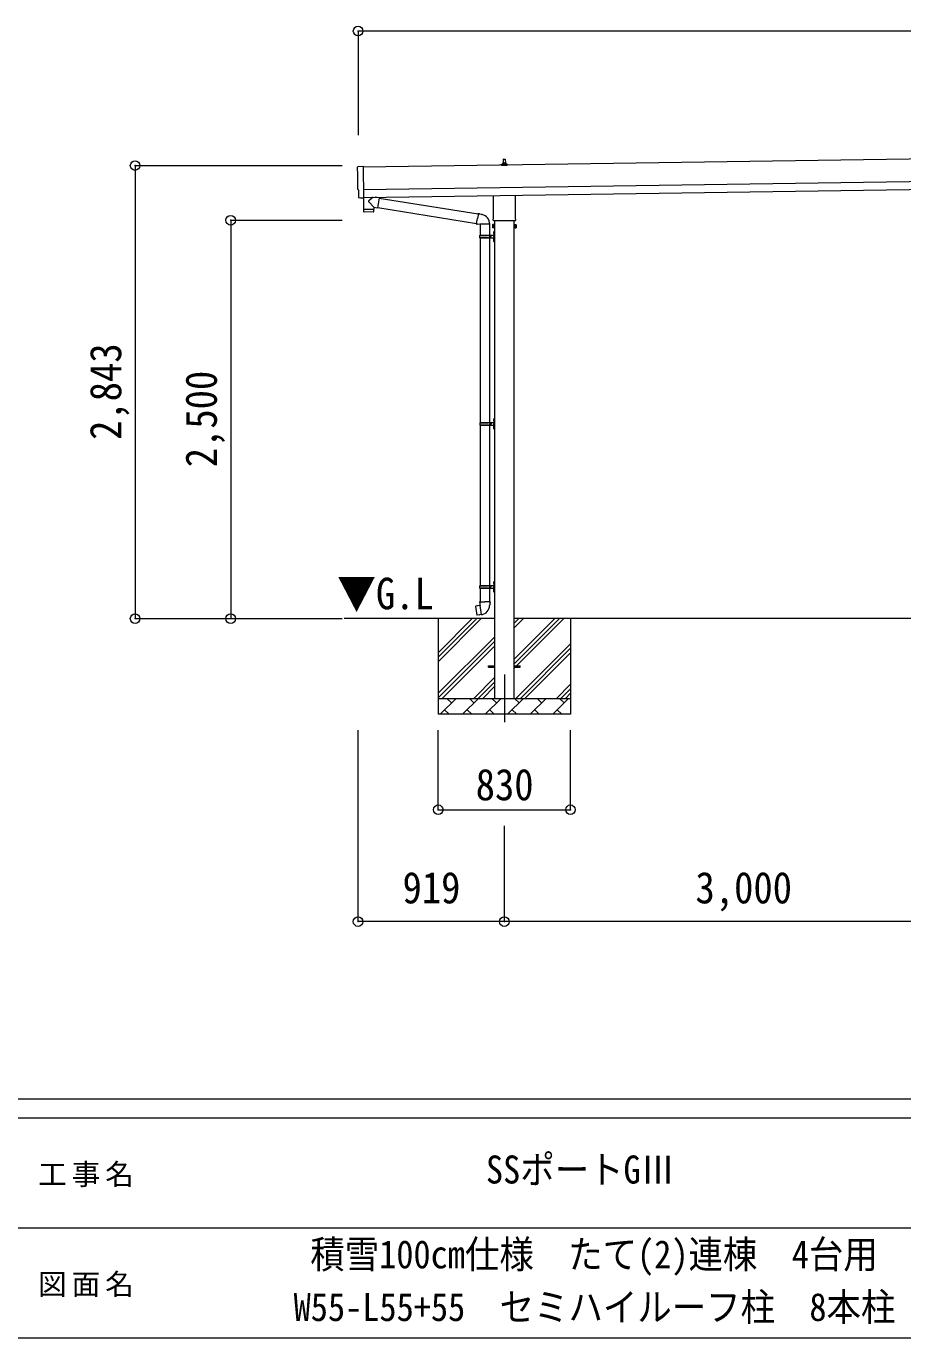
# Model space of a CAD drawing. Units: millimetres at full size, sheet at 1:60. Extents: x -16864 to 16864, y -11640 to 11640.
# Drawn here: x -814 to 4689, y -11640 to -3410 of the extents above; entities that cross this region are included whole.
import ezdxf
from ezdxf.enums import TextEntityAlignment as Align

# ---------------------------------------------------------------- set-up
doc = ezdxf.new("R2010")
doc.units = ezdxf.units.MM
doc.header["$LTSCALE"] = 60
doc.header["$PDMODE"] = 32
doc.header["$PDSIZE"] = 60
doc.linetypes.add('CHAIN1', pattern=[8, 5, -1, 1, -1])
for name, color, linetype, lineweight in [('0-1_Defpoints', 7, 'CHAIN1', 9), ('0-2_TEXT1', 4, 'Continuous', 9), ('0-3_SHAPE', 7, 'Continuous', 9), ('0-7_PARTS2', 7, 'Continuous', 9), ('0-8_TABLE1', 6, 'Continuous', 9), ('0-9_DIM1', 7, 'Continuous', 9), ('F-0', 7, 'Continuous', 9)]:
    doc.layers.add(name, color=color, linetype=linetype, lineweight=lineweight)
doc.styles.add('ＭＳ ゴシック', font='')
doc.styles.get('ＭＳ ゴシック').set_extended_font_data('MS Gothic')

msp = doc.modelspace()

# ---------------------------------------------------------------- linework, layer by layer
at = {"layer": '0-1_Defpoints'}
msp.add_line((2188, -7477.47), (2188, -7826.47), dxfattribs=at)
at = {"layer": '0-2_TEXT1'}
for p, q in [((6665.75, -4217.1), (1300.8, -4293.74)), ((2170.06, -4283.71), (2170.06, -4276)), ((2170.44, -4275.21), (2206.18, -4275.21)), ((2170.82, -4275.03), (2177.55, -4273.4)), ((2177.93, -4273.21), (2198.69, -4273.21)), ((2178.31, -4272.43), (2178.31, -4268.21)), ((2179.31, -4268.21), (2197.31, -4268.21)), ((2182.31, -4268.21), (2183.04, -4244.69)), ((2184.04, -4243.71), (2192.58, -4243.71)), ((2193.58, -4244.69), (2194.31, -4268.21)), ((2198.31, -4272.43), (2198.31, -4268.21)), ((2205.8, -4275.03), (2199.07, -4273.4)), ((2206.56, -4283.71), (2206.56, -4276)), ((1302.8, -4433.72), (6667.75, -4357.08)), ((2206.56, -4283.71), (2170.06, -4283.71)), ((1303.51, -4483.72), (6668.47, -4407.08)), ((1283.94, -4487.77), (1277.01, -4487.5)), ((2119.7, -4617.7), (2119.7, -4472.06)), ((2256.3, -4470.11), (2256.3, -4617.7)), ((2114, -4655.97), (2114.76, -4654.66)), ((2114, -4655.97), (2114, -4672.97)), ((2114, -4672.97), (2114.76, -4674.29)), ((2121, -4659.56), (2114.76, -4659.56)), ((2121, -4669.38), (2114.76, -4669.38)), ((2121, -4674.29), (2114.76, -4674.29)), ((2118, -4626.47), (2118, -4620.97)), ((2255.94, -4629.97), (2120.07, -4629.97)), ((2123.5, -4673.67), (2121, -4673.67)), ((2125.5, -4629.97), (2125.5, -7627.47)), ((2250.5, -7627.47), (2250.5, -4629.97)), ((2252.5, -4673.67), (2255, -4673.67)), ((2255, -4659.56), (2261.24, -4659.56)), ((2255, -4669.38), (2261.24, -4669.38)), ((2255, -4674.29), (2261.24, -4674.29)), ((2258, -4620.97), (2258, -4626.47)), ((2262, -4655.97), (2261.24, -4654.66)), ((2262, -4672.97), (2261.24, -4674.29)), ((2262, -4655.97), (2262, -4672.97)), ((2088, -7422.97), (2125.5, -7422.97)), ((2088, -7431.97), (2088, -7422.97)), ((2088, -7422.97), (2125.5, -7422.97)), ((2088, -7431.97), (2088, -7422.97)), ((2088, -7431.97), (2125.5, -7431.97)), ((2088, -7431.97), (2125.5, -7431.97)), ((2250.5, -7422.97), (2288, -7422.97)), ((2250.5, -7422.97), (2288, -7422.97)), ((2250.5, -7431.97), (2288, -7431.97)), ((2250.5, -7431.97), (2288, -7431.97)), ((2288, -7431.97), (2288, -7422.97)), ((2288, -7431.97), (2288, -7422.97))]:
    msp.add_line(p, q, dxfattribs=at)
for points in [[(1269.18, -4290.75), (1300.73, -4288.65), (1303.55, -4486.48)], [(1274.13, -4484.55), (1273.46, -4437.53), (1272.86, -4437.54)], [(1284.68, -4487.48), (1285.33, -4486.84), (1303.57, -4487.49)], [(2121, -4674.29), (2121, -4654.66), (2114.76, -4654.66)], [(2121, -4673.67), (2121, -4655.27), (2123.5, -4655.27)], [(2255, -4673.67), (2255, -4655.27), (2252.5, -4655.27)], [(2255, -4674.29), (2255, -4654.66), (2261.24, -4654.66)]]:
    msp.add_lwpolyline(points, dxfattribs=at)
for points in [[(2123.5, -4674.97), (2123.5, -4653.97), (2125.5, -4653.97), (2125.5, -4674.97)], [(2252.5, -4674.97), (2252.5, -4653.97), (2250.5, -4653.97), (2250.5, -4674.97)]]:
    msp.add_lwpolyline(points, close=True, dxfattribs=at)
for centre, radius, start, end in [((2171.06, -4276), 1, 103.62699, 180), ((2177.31, -4272.43), 1, 283.62699, 0), ((2182.4, -4268.85), 4.13, 90, 171.17633), ((2179.31, -4269.21), 1, 90, 180), ((2184.04, -4244.71), 1, 90, 178.60509), ((2191.64, -4268.21), 4.83, 133.60282, 180), ((2184.98, -4268.21), 4.83, 0, 46.39718), ((2192.58, -4244.71), 1, 1.39491, 90), ((2194.22, -4268.85), 4.13, 8.82367, 90), ((2197.31, -4269.21), 1, 0, 90), ((2199.31, -4272.43), 1, 180, 256.37301), ((2205.56, -4276), 1, 0, 76.37301), ((2130.24, -4664.47), 16.24, 162.41205, 197.58795), ((2118.35, -4657.11), 4.34, 145.61575, 214.38425), ((2118.35, -4671.83), 4.34, 145.61575, 214.38425), ((2122, -4620.97), 4, 125.09963, 180), ((2122, -4626.47), 4, 180, 194.47751), ((2122, -4626.47), 4, 194.47751, 241.04498), ((2254, -4626.47), 4, 298.95502, 345.52249), ((2254, -4620.97), 4, 0, 54.90037), ((2254, -4626.47), 4, 345.52249, 0), ((2245.76, -4664.47), 16.24, 342.41205, 17.58795), ((2257.66, -4657.11), 4.34, 325.61575, 34.38425), ((2257.66, -4671.83), 4.34, 325.61575, 34.38425)]:
    msp.add_arc(centre, radius, start, end, dxfattribs=at)
for centre, major_axis, ratio, start_param, end_param in [((1269.38, -4293.75), (-3, -0.04), 0.99863, 4.7647489, 6.2979817), ((-3494.99, -4432.24), (4762.89, 68.04), 0.99863, 6.2686928, 6.2979817), ((1272.8, -4433.14), (-4.41, -0.06), 0.99863, 6.2686928, 7.8539816), ((1277.14, -4484.5), (-2.15, -2.1), 0.9974, 5.5252311, 7.0411395), ((1283.98, -4486.77), (-0.717, -0.7), 0.9974, 0.7579542, 1.5707963)]:
    msp.add_ellipse(centre, major_axis=major_axis, ratio=ratio, start_param=start_param, end_param=end_param, dxfattribs=at)
at = {"layer": '0-3_SHAPE'}
for p, q in [((2125.5, -7127.47), (1181.34, -7127.47)), ((1773, -7127.47), (1773, -7727.47)), ((1773, -7340.95), (1986.49, -7127.47)), ((1773, -7397.52), (2043.05, -7127.47)), ((1773, -7369.24), (2014.77, -7127.47)), ((5125.5, -7127.47), (2250.5, -7127.47)), ((2250.5, -7156.3), (2279.33, -7127.47)), ((2250.5, -7184.58), (2307.61, -7127.47)), ((2250.5, -7439.14), (2562.17, -7127.47)), ((2250.5, -7382.57), (2505.6, -7127.47)), ((2250.5, -7410.85), (2533.89, -7127.47)), ((2603, -7127.47), (2603, -7727.47)), ((1773, -7595.51), (2125.5, -7243.01)), ((1773, -7623.8), (2125.5, -7271.3)), ((1797.61, -7627.47), (2125.5, -7299.58)), ((2260.16, -7627.47), (2603, -7284.63)), ((2288.44, -7627.47), (2603, -7312.91)), ((2316.73, -7627.47), (2603, -7341.2)), ((1995.6, -7627.47), (2125.5, -7497.57)), ((2023.89, -7627.47), (2125.5, -7525.85)), ((2052.17, -7627.47), (2125.5, -7554.14)), ((2514.72, -7627.47), (2603, -7539.19)), ((2543, -7627.47), (2603, -7567.47)), ((1773, -7627.47), (2603, -7627.47)), ((1784.45, -7727.47), (1884.45, -7627.47)), ((1855.9, -7656.02), (1827.34, -7627.47)), ((1925.87, -7727.47), (2025.87, -7627.47)), ((1997.32, -7656.02), (1968.76, -7627.47)), ((2067.29, -7727.47), (2167.29, -7627.47)), ((2138.74, -7656.02), (2110.19, -7627.47)), ((2208.71, -7727.47), (2308.71, -7627.47)), ((2280.16, -7656.02), (2251.61, -7627.47)), ((2350.14, -7727.47), (2450.14, -7627.47)), ((2421.58, -7656.02), (2393.03, -7627.47)), ((2491.56, -7727.47), (2591.56, -7627.47)), ((2563, -7656.02), (2534.45, -7627.47)), ((2571.29, -7627.47), (2603, -7595.76)), ((2603, -7727.47), (1773, -7727.47)), ((1813, -7698.92), (1841.56, -7727.47)), ((1954.42, -7698.92), (1982.98, -7727.47)), ((2095.85, -7698.92), (2124.4, -7727.47)), ((2237.27, -7698.92), (2265.82, -7727.47)), ((2378.69, -7698.92), (2407.24, -7727.47)), ((2520.11, -7698.92), (2548.66, -7727.47))]:
    msp.add_line(p, q, dxfattribs=at)
at = {"layer": '0-8_TABLE1'}
for p, q in [((1269.79, -3439.83), (1269.79, -4094.16)), ((12108.71, -3439.83), (1269.79, -3439.83)), ((-130.21, -4284.18), (1170.48, -4284.18)), ((-130.21, -4284.18), (-130.21, -7127.47)), ((469.79, -4627.47), (1170.48, -4627.47)), ((469.79, -4627.47), (469.79, -7127.47)), ((-130.21, -7127.47), (1170.48, -7127.47)), ((1269.48, -9028.47), (1269.48, -7826.47)), ((1773, -8326.47), (1773, -7826.47)), ((2603, -8326.47), (2603, -7826.47)), ((1773, -8326.47), (2603, -8326.47)), ((2188, -9028.47), (2188, -8428.47)), ((2188, -9028.47), (1269.48, -9028.47)), ((5188, -9028.47), (2188, -9028.47))]:
    msp.add_line(p, q, dxfattribs=at)
for p in [(1269.79, -3439.83), (-130.21, -4284.18), (469.79, -4627.47), (-130.21, -7127.47), (469.79, -7127.47), (1773, -8326.47), (2603, -8326.47), (1269.48, -9028.47), (2188, -9028.47)]:
    msp.add_point(p, dxfattribs=at)
at = {"layer": '0-9_DIM1'}
for p, q in [((1303.55, -4486.48), (1303.57, -4487.49)), ((1368.01, -4545.79), (1337.14, -4512.68)), ((1364.96, -4482.84), (1337.31, -4505.35)), ((1402.58, -4486.85), (1376.74, -4482.67)), ((1402.58, -4486.85), (1392.42, -4549.73)), ((1402.29, -4488.67), (2024.44, -4587.73)), ((1304.2, -4559.72), (1304.61, -4572.76)), ((1365.19, -4574.85), (1307.66, -4575.67)), ((1308.68, -4558.65), (1308.72, -4559.65)), ((1363.68, -4557.87), (1363.68, -4558.87)), ((1368.01, -4545.79), (1392.42, -4549.73)), ((1368.01, -4545.79), (1368.18, -4557.8)), ((1392.71, -4547.91), (2014.02, -4646.83)), ((2024.76, -4585.91), (2019.23, -4617.28)), ((2024.76, -4585.91), (2025.9, -4583.93)), ((2025.9, -4583.93), (2029.47, -4584.56)), ((2029.47, -4584.56), (2029.88, -4586.91)), ((2044.4, -4589.73), (2046.08, -4591.36)), ((2046.08, -4591.36), (2048.2, -4591.81)), ((2013.7, -4648.65), (2019.23, -4617.28)), ((2013.7, -4648.65), (2014.1, -4650.9)), ((2013.7, -4648.65), (2018.85, -4649.46)), ((2014.1, -4650.9), (2017.66, -4651.53)), ((2017.66, -4651.53), (2018.85, -4649.46)), ((2018.85, -4649.46), (2033.46, -4651.77)), ((2033.46, -4651.77), (2035.66, -4650.79)), ((2095.96, -4651.19), (2034.77, -4651.19)), ((2035.5, -4651.19), (2035.5, -4720.48)), ((2095.5, -4651.19), (2095.5, -4720.48)), ((2032.5, -4722.48), (2082.84, -4722.48)), ((2032.5, -4736.48), (2082.84, -4736.48)), ((2033.5, -4720.48), (2119.5, -4720.48)), ((2033.5, -4720.48), (2033.5, -4722.48)), ((2033.5, -4738.48), (2033.5, -4736.48)), ((2033.5, -4738.48), (2119.5, -4738.48)), ((2035.5, -4738.48), (2035.5, -5895.97)), ((2092.5, -4720.48), (2092.5, -4724.98)), ((2092.5, -4724.98), (2094.5, -4724.98)), ((2092.5, -4738.48), (2092.5, -4733.98)), ((2092.5, -4733.98), (2094.5, -4733.98)), ((2094.5, -4724.98), (2094.5, -4729.48)), ((2094.5, -4733.98), (2094.5, -4729.48)), ((2095.5, -4738.48), (2095.5, -5895.97)), ((2100.5, -4720.48), (2100.5, -4729.48)), ((2100.5, -4724.98), (2103.5, -4724.98)), ((2100.5, -4738.48), (2100.5, -4729.48)), ((2100.5, -4733.98), (2103.5, -4733.98)), ((2103.5, -4724.98), (2103.5, -4729.48)), ((2103.5, -4733.98), (2103.5, -4729.48)), ((2119.2, -4703.33), (2121.25, -4704.33)), ((2119.2, -4751.33), (2121.25, -4752.33)), ((2120.47, -4701.33), (2121.1, -4701.33)), ((2120.47, -4701.33), (2120.47, -4709.63)), ((2120.47, -4709.63), (2121.1, -4709.63)), ((2120.47, -4749.33), (2121.1, -4749.33)), ((2120.47, -4749.33), (2120.47, -4757.63)), ((2120.47, -4757.63), (2121.1, -4757.63)), ((2121.1, -4701.33), (2121.1, -4709.63)), ((2121.1, -4701.33), (2121.5, -4701.73)), ((2121.1, -4709.63), (2121.5, -4709.23)), ((2121.1, -4749.33), (2121.1, -4757.63)), ((2121.1, -4749.33), (2121.5, -4749.73)), ((2121.1, -4757.63), (2121.5, -4757.23)), ((2121.25, -4704.33), (2121.86, -4705.48)), ((2121.25, -4752.33), (2121.86, -4753.48)), ((2121.5, -4697.48), (2124.5, -4695.98)), ((2121.5, -4697.48), (2121.5, -4729.48)), ((2121.5, -4701.73), (2121.5, -4709.23)), ((2121.5, -4761.48), (2121.5, -4729.48)), ((2121.5, -4749.73), (2121.5, -4757.23)), ((2121.5, -4761.48), (2124.5, -4762.98)), ((2124.5, -4695.98), (2124.5, -4729.48)), ((2124.5, -4695.98), (2125.5, -4695.98)), ((2124.5, -4762.98), (2124.5, -4729.48)), ((2124.5, -4762.98), (2125.5, -4762.98)), ((2125.5, -4695.98), (2125.5, -4729.48)), ((2125.5, -4762.98), (2125.5, -4729.48)), ((2035, -5897.97), (2085.34, -5897.97)), ((2035, -5911.97), (2085.34, -5911.97)), ((2035.5, -5913.96), (2035.5, -6918.47)), ((2036, -5895.97), (2036, -5897.97)), ((2036, -5895.97), (2119.5, -5895.97)), ((2036, -5913.97), (2036, -5911.97)), ((2036, -5913.97), (2119.5, -5913.97)), ((2095, -5895.97), (2095, -5900.47)), ((2095, -5900.47), (2097, -5900.47)), ((2095, -5913.97), (2095, -5909.47)), ((2095, -5909.47), (2097, -5909.47)), ((2095.5, -5913.96), (2095.5, -6918.47)), ((2097, -5900.47), (2097, -5904.97)), ((2097, -5909.47), (2097, -5904.97)), ((2103, -5895.97), (2103, -5904.97)), ((2103, -5900.47), (2106, -5900.47)), ((2103, -5913.97), (2103, -5904.97)), ((2103, -5909.47), (2106, -5909.47)), ((2106, -5900.47), (2106, -5904.97)), ((2106, -5909.47), (2106, -5904.97)), ((2119.2, -5878.82), (2121.25, -5879.82)), ((2120.47, -5876.82), (2121.1, -5876.82)), ((2120.47, -5876.82), (2120.47, -5885.12)), ((2120.47, -5885.12), (2121.1, -5885.12)), ((2120.47, -5924.82), (2121.1, -5924.82)), ((2120.47, -5924.82), (2120.47, -5933.12)), ((2121.1, -5876.82), (2121.1, -5885.12)), ((2121.1, -5876.82), (2121.5, -5877.22)), ((2121.1, -5885.12), (2121.5, -5884.72)), ((2121.1, -5924.82), (2121.1, -5933.12)), ((2121.1, -5924.82), (2121.5, -5925.22)), ((2121.25, -5879.82), (2121.86, -5880.97)), ((2121.5, -5872.97), (2124.5, -5871.47)), ((2121.5, -5872.97), (2121.5, -5904.97)), ((2121.5, -5877.22), (2121.5, -5884.72)), ((2121.5, -5936.97), (2121.5, -5904.97)), ((2121.5, -5925.22), (2121.5, -5932.72)), ((2124.5, -5871.47), (2124.5, -5904.97)), ((2124.5, -5871.47), (2125.5, -5871.47)), ((2124.5, -5938.47), (2124.5, -5904.97)), ((2125.5, -5871.47), (2125.5, -5904.97)), ((2125.5, -5938.47), (2125.5, -5904.97)), ((2119.2, -5926.82), (2121.25, -5927.82)), ((2120.47, -5933.12), (2121.1, -5933.12)), ((2121.1, -5933.12), (2121.5, -5932.72)), ((2121.25, -5927.82), (2121.86, -5928.97)), ((2121.5, -5936.97), (2124.5, -5938.47)), ((2124.5, -5938.47), (2125.5, -5938.47)), ((2119.2, -6901.32), (2121.25, -6902.32)), ((2120.47, -6899.32), (2121.1, -6899.32)), ((2120.47, -6899.32), (2120.47, -6907.62)), ((2120.47, -6907.62), (2121.1, -6907.62)), ((2121.1, -6899.32), (2121.1, -6907.62)), ((2121.1, -6899.32), (2121.5, -6899.72)), ((2121.1, -6907.62), (2121.5, -6907.22)), ((2121.25, -6902.32), (2121.86, -6903.47)), ((2121.5, -6895.47), (2124.5, -6893.97)), ((2121.5, -6895.47), (2121.5, -6927.47)), ((2121.5, -6899.72), (2121.5, -6907.22)), ((2124.5, -6893.97), (2124.5, -6927.47)), ((2124.5, -6893.97), (2125.5, -6893.97)), ((2125.5, -6893.97), (2125.5, -6927.47)), ((2032.5, -6920.47), (2082.84, -6920.47)), ((2032.5, -6934.47), (2082.84, -6934.47)), ((2033.5, -6918.47), (2119.5, -6918.47)), ((2033.5, -6918.47), (2033.5, -6920.47)), ((2033.5, -6936.47), (2033.5, -6934.47)), ((2033.5, -6936.47), (2119.5, -6936.47)), ((2035.5, -6936.47), (2035.5, -7021.4)), ((2092.5, -6918.47), (2092.5, -6922.97)), ((2092.5, -6922.97), (2094.5, -6922.97)), ((2092.5, -6936.47), (2092.5, -6931.97)), ((2092.5, -6931.97), (2094.5, -6931.97)), ((2094.5, -6922.97), (2094.5, -6927.47)), ((2094.5, -6931.97), (2094.5, -6927.47)), ((2095.5, -6936.47), (2095.5, -7021.4)), ((2100.5, -6918.47), (2100.5, -6927.47)), ((2100.5, -6922.97), (2103.5, -6922.97)), ((2100.5, -6936.47), (2100.5, -6927.47)), ((2100.5, -6931.97), (2103.5, -6931.97)), ((2103.5, -6922.97), (2103.5, -6927.47)), ((2103.5, -6931.97), (2103.5, -6927.47)), ((2119.2, -6949.32), (2121.25, -6950.32)), ((2120.47, -6947.32), (2121.1, -6947.32)), ((2120.47, -6947.32), (2120.47, -6955.62)), ((2120.47, -6955.62), (2121.1, -6955.62)), ((2121.1, -6947.32), (2121.1, -6955.62)), ((2121.1, -6947.32), (2121.5, -6947.72)), ((2121.1, -6955.62), (2121.5, -6955.22)), ((2121.25, -6950.32), (2121.86, -6951.47)), ((2121.5, -6959.47), (2121.5, -6927.47)), ((2121.5, -6947.72), (2121.5, -6955.22)), ((2121.5, -6959.47), (2124.5, -6960.97)), ((2124.5, -6960.97), (2124.5, -6927.47)), ((2124.5, -6960.97), (2125.5, -6960.97)), ((2125.5, -6960.97), (2125.5, -6927.47)), ((2007.04, -7049.85), (2006.23, -7051.02)), ((2006.23, -7051.02), (2015.85, -7105.58)), ((2034.91, -7044.6), (2007.04, -7049.85)), ((2019.78, -7047.25), (2019.57, -7047.49)), ((2033.65, -7021.4), (2031.5, -7022.18)), ((2031.5, -7022.18), (2031.5, -7025.8)), ((2031.5, -7025.8), (2033.74, -7026.61)), ((2033.65, -7021.4), (2065.5, -7021.4)), ((2033.65, -7021.4), (2033.74, -7026.61)), ((2033.74, -7026.61), (2034, -7041.4)), ((2034, -7041.4), (2035.35, -7043.4)), ((2045.27, -7101.9), (2035.13, -7044.42)), ((2035.16, -7043.6), (2035.16, -7044.31)), ((2035.35, -7043.4), (2035.32, -7043.4)), ((2097.35, -7021.4), (2065.5, -7021.4)), ((2095.69, -7043.34), (2095.62, -7045.5)), ((2097, -7041.4), (2095.69, -7043.34)), ((2099.5, -7025.8), (2097.26, -7026.61)), ((2097.35, -7021.4), (2099.5, -7022.18)), ((2099.5, -7022.18), (2099.5, -7025.8)), ((2029.88, -7104.49), (2029.6, -7104.33)), ((2045.57, -7102.66), (2045.33, -7102))]:
    msp.add_line(p, q, dxfattribs=at)
for points in [[(1303.17, -4487.47), (1304.18, -4558.72), (1368.18, -4557.8)], [(1368.15, -4571.86), (1368.19, -4558.8), (1304.2, -4559.72)], [(2024.76, -4585.91), (2029.88, -4586.91), (2044.4, -4589.73)], [(2119.2, -4707.63), (2121.25, -4706.63), (2121.86, -4705.48)], [(2119.2, -4755.63), (2121.25, -4754.63), (2121.86, -4753.48)], [(2119.2, -5883.12), (2121.25, -5882.12), (2121.86, -5880.97)], [(2119.2, -5931.12), (2121.25, -5930.12), (2121.86, -5928.97)], [(2119.2, -6905.62), (2121.25, -6904.62), (2121.86, -6903.47)], [(2119.2, -6953.62), (2121.25, -6952.62), (2121.86, -6951.47)], [(2022.03, -7047.03), (2021.75, -7046.88), (2019.78, -7047.25)], [(2097.35, -7021.4), (2097.26, -7026.61), (2097, -7041.4)], [(2045, -7101.8), (2017.01, -7106.4), (2015.85, -7105.58)], [(2032.06, -7103.93), (2031.85, -7104.17), (2029.88, -7104.49)]]:
    msp.add_lwpolyline(points, dxfattribs=at)
for centre, radius, start, end in [((1340.62, -4509.1), 5, 131.47396, 225.79244), ((1307.61, -4572.67), 3, 181.81845, 270.86677), ((1365.15, -4571.85), 3, 270.81845, 359.81845), ((2035.66, -4650.79), 60.3, 359.62495, 78), ((2081.25, -4729.48), 49.25, 171.82876, 180.00002), ((2081.25, -4729.48), 49.25, 180.00002, 188.17127), ((2082.84, -4720.48), 2, 270, 359.99998), ((2082.84, -4738.48), 2, 0.00005, 90.00004), ((2124.8, -4705.48), 6, 136.21765, 223.78235), ((2124.8, -4753.48), 6, 136.21765, 223.78235), ((2119.5, -4718.48), 2, 270, 359.99998), ((2119.5, -4740.48), 2, 0.00005, 90.00004), ((2083.75, -5904.97), 49.25, 171.82876, 180.00002), ((2083.75, -5904.97), 49.25, 180.00002, 188.17127), ((2085.34, -5895.97), 2, 270, 359.99998), ((2085.34, -5913.97), 2, 0.00005, 90.00004), ((2124.8, -5880.97), 6, 136.21765, 223.78235), ((2124.8, -5928.97), 6, 136.21765, 223.78235), ((2119.5, -5893.97), 2, 270, 359.99998), ((2119.5, -5915.97), 2, 0.00005, 90.00004), ((2124.8, -6903.47), 6, 136.21765, 223.78235), ((2081.25, -6927.47), 49.25, 171.82876, 180.00002), ((2081.25, -6927.47), 49.25, 180.00002, 188.17127), ((2082.84, -6918.47), 2, 270, 359.99998), ((2082.84, -6936.47), 2, 0.00005, 90.00004), ((2124.8, -6951.47), 6, 136.21765, 223.78235), ((2119.5, -6916.47), 2, 270, 359.99998), ((2119.5, -6938.47), 2, 0.00005, 90.00004), ((2034.86, -7044.31), 0.3, 280.66842, 0), ((2035.36, -7043.6), 0.2, 100, 180), ((2035.35, -7043.4), 60.3, 279.96938, 358), ((2045.05, -7102.1), 0.3, 20, 99.33158), ((2045.76, -7102.59), 0.2, 200, 279.96938)]:
    msp.add_arc(centre, radius, start, end, dxfattribs=at)
at = {"layer": 'F-0', "color": 5, "lineweight": 5}
for p, q in [((-16864.12, -10140), (16015.88, -10140)), ((-16864.12, -10260), (10682.37, -10260)), ((-6897.63, -10950), (5402.37, -10950)), ((-16864.12, -11640), (16015.88, -11640))]:
    msp.add_line(p, q, dxfattribs=at)

# ---------------------------------------------------------------- texts
at = {"layer": '0-7_PARTS2', "style": 'ＭＳ ゴシック', "width": 0.9}
msp.add_text('▼G.L', height=197.9, dxfattribs=at).set_placement((1138.62, -7127.75), align=Align.BOTTOM_LEFT)
at = {"layer": '0-8_TABLE1', "color": 7, "style": 'ＭＳ ゴシック', "width": 0.9}
for s, p in [('2,843', (-157.71, -6005.82)), ('2,500', (442.29, -6177.47))]:
    msp.add_text(s, height=197.9, rotation=90, dxfattribs=at).set_placement(p, align=Align.BOTTOM_LEFT)
for s, p in [('830', (2008, -8326.47)), ('919', (1548.74, -8973.47)), ('3,000', (3388, -8973.47))]:
    msp.add_text(s, height=197.9, dxfattribs=at).set_placement(p, align=Align.BOTTOM_LEFT)
at = {"layer": 'F-0', "style": 'ＭＳ ゴシック', "width": 0.9}
for s, p in [('SSポートGⅢ ', (2072.37, -10725)), ('積雪100cm仕様\u3000たて(2)連棟\u30004台用', (969.87, -11256.91)), ('W55-L55+55\u3000セミハイルーフ柱\u30008本柱', (864.87, -11587.74))]:
    msp.add_text(s, height=176, dxfattribs=at).set_placement(p, align=Align.BOTTOM_LEFT)
at = {"layer": 'F-0', "char_height": 132, "attachment_point": 7, "style": 'ＭＳ ゴシック'}
for s, insert in [('\\T1.17;工事名', (-739.42, -10695)), ('\\T1.17;図面名', (-739.42, -11385))]:
    msp.add_mtext(s, dxfattribs=dict(at, insert=insert))

doc.saveas('drawing.dxf')
